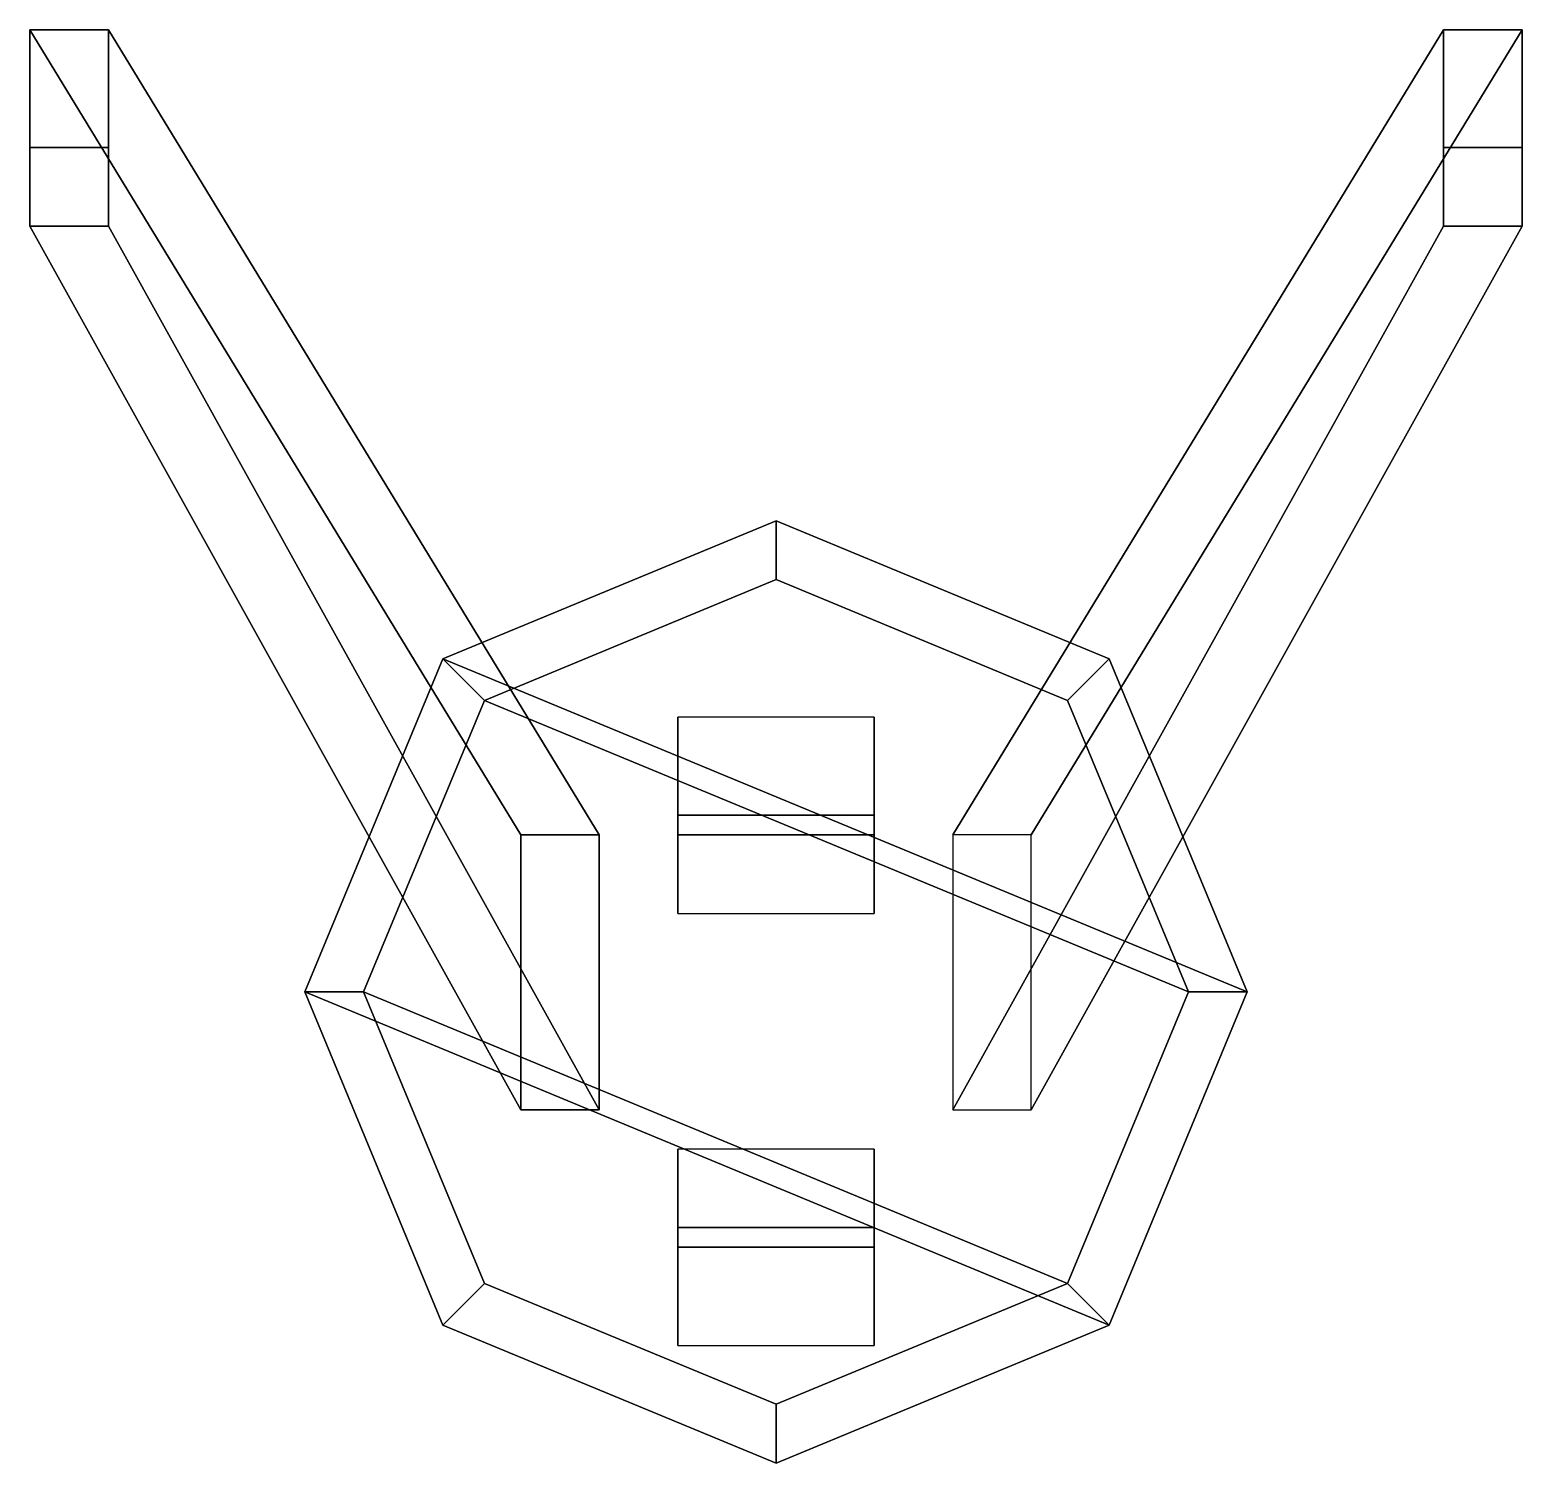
# Model space of a CAD drawing. Extents: x -0.38 to 0.38, y -0.65 to 0.08.
import ezdxf

# ---------------------------------------------------------------- set-up
doc = ezdxf.new("R2010")
doc.units = 0
doc.layers.add('SUPPORT', color=6, linetype='CONTINUOUS')

msp = doc.modelspace()

# ---------------------------------------------------------------- linework, layer by layer
at = {"layer": 'SUPPORT'}
for points in [[(-0.13, -0.33, -0.325), (-0.13, -0.47, -0.325), (-0.38, -0.02, -0.035), (-0.38, 0.08, -0.035)], [(-0.34, 0.08, -0.035), (-0.09, -0.33, -0.325), (-0.13, -0.33, -0.325), (-0.38, 0.08, -0.035)], [(-0.38, 0.08, -0.035), (-0.38, 0.02, -0.035), (-0.34, 0.02, -0.035), (-0.34, 0.08, -0.035)], [(-0.34, -0.02, -0.035), (-0.09, -0.47, -0.325), (-0.09, -0.33, -0.325), (-0.34, 0.08, -0.035)], [(0.38, 0.08, -0.035), (0.13, -0.33, -0.325), (0.09, -0.33, -0.325), (0.34, 0.08, -0.035)], [(0.09, -0.33, -0.325), (0.09, -0.47, -0.325), (0.34, -0.02, -0.035), (0.34, 0.08, -0.035)], [(0.38, -0.02, -0.035), (0.13, -0.47, -0.325), (0.13, -0.33, -0.325), (0.38, 0.08, -0.035)], [(0.34, 0.08, -0.035), (0.34, 0.02, -0.035), (0.38, 0.02, -0.035), (0.38, 0.08, -0.035)], [(-0.38, 0.02, -0.035), (-0.38, -0.02, -0.035), (-0.38, -0.02, 0.015), (-0.38, 0.02, 0.015)], [(-0.34, 0.02, 0.015), (-0.34, 0.02, -0.035), (-0.38, 0.02, -0.035), (-0.38, 0.02, 0.015)], [(-0.38, 0.02, 0.015), (-0.38, -0.02, 0.015), (-0.34, -0.02, 0.015), (-0.34, 0.02, 0.015)], [(-0.34, -0.02, 0.015), (-0.34, -0.02, -0.035), (-0.34, 0.02, -0.035), (-0.34, 0.02, 0.015)], [(0.38, 0.02, 0.015), (0.38, 0.02, -0.035), (0.34, 0.02, -0.035), (0.34, 0.02, 0.015)], [(0.34, 0.02, -0.035), (0.34, -0.02, -0.035), (0.34, -0.02, 0.015), (0.34, 0.02, 0.015)], [(0.34, 0.02, 0.015), (0.34, -0.02, 0.015), (0.38, -0.02, 0.015), (0.38, 0.02, 0.015)], [(0.38, -0.02, 0.015), (0.38, -0.02, -0.035), (0.38, 0.02, -0.035), (0.38, 0.02, 0.015)], [(-0.38, -0.02, -0.035), (-0.13, -0.47, -0.325), (-0.09, -0.47, -0.325), (-0.34, -0.02, -0.035)], [(-0.38, -0.02, 0.015), (-0.38, -0.02, -0.035), (-0.34, -0.02, -0.035), (-0.34, -0.02, 0.015)], [(0.34, -0.02, -0.035), (0.09, -0.47, -0.325), (0.13, -0.47, -0.325), (0.38, -0.02, -0.035)], [(0.34, -0.02, 0.015), (0.34, -0.02, -0.035), (0.38, -0.02, -0.035), (0.38, -0.02, 0.015)], [(0, -0.17, -0.355), (-0.16971, -0.24029, -0.355), (-0.14849, -0.26151, -0.325), (0, -0.2, -0.325)], [(0.16971, -0.24029, -0.355), (0.24, -0.41, -0.355), (-0.16971, -0.24029, -0.355), (0, -0.17, -0.355)], [(0.16971, -0.24029, -0.355), (0, -0.17, -0.355), (0, -0.2, -0.325), (0.14849, -0.26151, -0.325)], [(-0.14849, -0.26151, -0.325), (0.21, -0.41, -0.325), (0.14849, -0.26151, -0.325), (0, -0.2, -0.325)], [(-0.16971, -0.24029, -0.355), (-0.24, -0.41, -0.355), (-0.21, -0.41, -0.325), (-0.14849, -0.26151, -0.325)], [(0.24, -0.41, -0.355), (0.16971, -0.57971, -0.355), (-0.24, -0.41, -0.355), (-0.16971, -0.24029, -0.355)], [(0.24, -0.41, -0.355), (0.16971, -0.24029, -0.355), (0.14849, -0.26151, -0.325), (0.21, -0.41, -0.325)], [(-0.21, -0.41, -0.325), (0.14849, -0.55849, -0.325), (0.21, -0.41, -0.325), (-0.14849, -0.26151, -0.325)], [(0.05, -0.32, -0.255), (0.05, -0.27, -0.325), (-0.05, -0.27, -0.325), (-0.05, -0.32, -0.255)], [(-0.05, -0.32, -0.255), (-0.05, -0.27, -0.325), (-0.05, -0.37, -0.325), (-0.05, -0.33, -0.265)], [(0.05, -0.37, -0.325), (0.05, -0.27, -0.325), (0.05, -0.32, -0.255), (0.05, -0.33, -0.265)], [(0.05, -0.33, -0.265), (0.05, -0.32, -0.255), (-0.05, -0.32, -0.255), (-0.05, -0.33, -0.265)], [(-0.09, -0.33, -0.325), (-0.09, -0.47, -0.325), (-0.13, -0.47, -0.325), (-0.13, -0.33, -0.325)], [(-0.05, -0.33, -0.265), (-0.05, -0.37, -0.325), (0.05, -0.37, -0.325), (0.05, -0.33, -0.265)], [(-0.24, -0.41, -0.355), (-0.16971, -0.57971, -0.355), (-0.14849, -0.55849, -0.325), (-0.21, -0.41, -0.325)], [(0.16971, -0.57971, -0.355), (0, -0.65, -0.355), (-0.16971, -0.57971, -0.355), (-0.24, -0.41, -0.355)], [(-0.14849, -0.55849, -0.325), (0, -0.62, -0.325), (0.14849, -0.55849, -0.325), (-0.21, -0.41, -0.325)], [(0.16971, -0.57971, -0.355), (0.24, -0.41, -0.355), (0.21, -0.41, -0.325), (0.14849, -0.55849, -0.325)], [(-0.05, -0.49, -0.325), (-0.05, -0.59, -0.325), (-0.05, -0.54, -0.255), (-0.05, -0.53, -0.265)], [(0.05, -0.53, -0.265), (0.05, -0.49, -0.325), (-0.05, -0.49, -0.325), (-0.05, -0.53, -0.265)], [(0.05, -0.54, -0.255), (0.05, -0.59, -0.325), (0.05, -0.49, -0.325), (0.05, -0.53, -0.265)], [(-0.05, -0.53, -0.265), (-0.05, -0.54, -0.255), (0.05, -0.54, -0.255), (0.05, -0.53, -0.265)], [(-0.05, -0.54, -0.255), (-0.05, -0.59, -0.325), (0.05, -0.59, -0.325), (0.05, -0.54, -0.255)], [(-0.16971, -0.57971, -0.355), (0, -0.65, -0.355), (0, -0.62, -0.325), (-0.14849, -0.55849, -0.325)], [(0, -0.65, -0.355), (0.16971, -0.57971, -0.355), (0.14849, -0.55849, -0.325), (0, -0.62, -0.325)]]:
    msp.add_3dface(points, dxfattribs=at)

doc.saveas('drawing.dxf')
